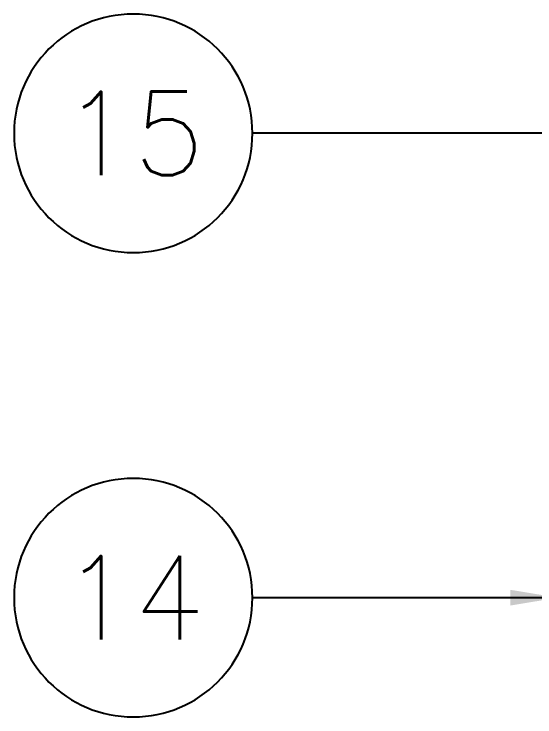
# Model space of a CAD drawing. Header units: metres. Extents: x 0 to 21025, y 0 to 14850.
# Drawn here: x 1300 to 1847, y 6203 to 6940 of the extents above; entities that cross this region are included whole.
import ezdxf
from ezdxf.enums import TextEntityAlignment as Align

# ---------------------------------------------------------------- set-up
doc = ezdxf.new("R2010")
doc.units = ezdxf.units.M
doc.header["$LTSCALE"] = 25
doc.layers.add('GSB', color=7, linetype='Continuous')
doc.layers.add('SDM', color=7, linetype='Continuous')
doc.styles.add('R140', font='simplex.shx', dxfattribs={"height": 3.5})
doc.styles.add('ROMANS', font='ROMANS.SHX')
doc.dimstyles.new('25___1-25', dxfattribs={"dimscale": 25, "dimtxt": 2.5, "dimasz": 2, "dimexe": 1.5, "dimexo": 1, "dimgap": 0.5, "dimtad": 1, "dimzin": 12, "dimtxsty": 'ROMANS', "dimcen": 0, "dimclrd": 256, "dimclre": 256, "dimclrt": 3, "dimazin": 3, "dimtfac": 1, "dimtmove": 0, "dimatfit": 0, "dimfxl": 1, "dimlwd": -1, "dimlwe": -1, "dimarcsym": 0})

# ---------------------------------------------------------------- blocks, each defined once
blk = doc.blocks.new('INDICACAO_EIXO')
at = {"layer": 'GSB', "color": 3}
blk.add_circle((0, 0), 5, dxfattribs=at)

msp = doc.modelspace()

# ---------------------------------------------------------------- block references
at = {"layer": 'GSB'}
ref = msp.add_blockref('INDICACAO_EIXO', (1425.255, 6814.53), dxfattribs=dict(at, xscale=-24.99999999999972, yscale=24.99999999999972, zscale=24.99999999999972))
ref.add_attrib('EIXO', '15', dxfattribs={"color": 4, "height": 87.5, "style": 'R140'}).set_placement((1425.255, 6814.53), align=Align.MIDDLE_CENTER)
ref = msp.add_blockref('INDICACAO_EIXO', (1425.255, 6327.891), dxfattribs=dict(at, xscale=-24.99999999999972, yscale=24.99999999999972, zscale=24.99999999999972))
ref.add_attrib('EIXO', '14', dxfattribs={"color": 4, "height": 87.5, "style": 'R140'}).set_placement((1425.255, 6327.891), align=Align.MIDDLE_CENTER)

# ---------------------------------------------------------------- leaders
at = {"layer": 'SDM'}
for points in [[(1930.562, 6439.628), (1930.562, 6814.53), (1550.255, 6814.53)], [(1870.802, 6327.891), (1550.255, 6327.891)]]:
    msp.add_leader(points, dimstyle='25___1-25', override={"dimgap": 0.5, "dimtad": 0}, dxfattribs=at)

doc.saveas('drawing.dxf')
